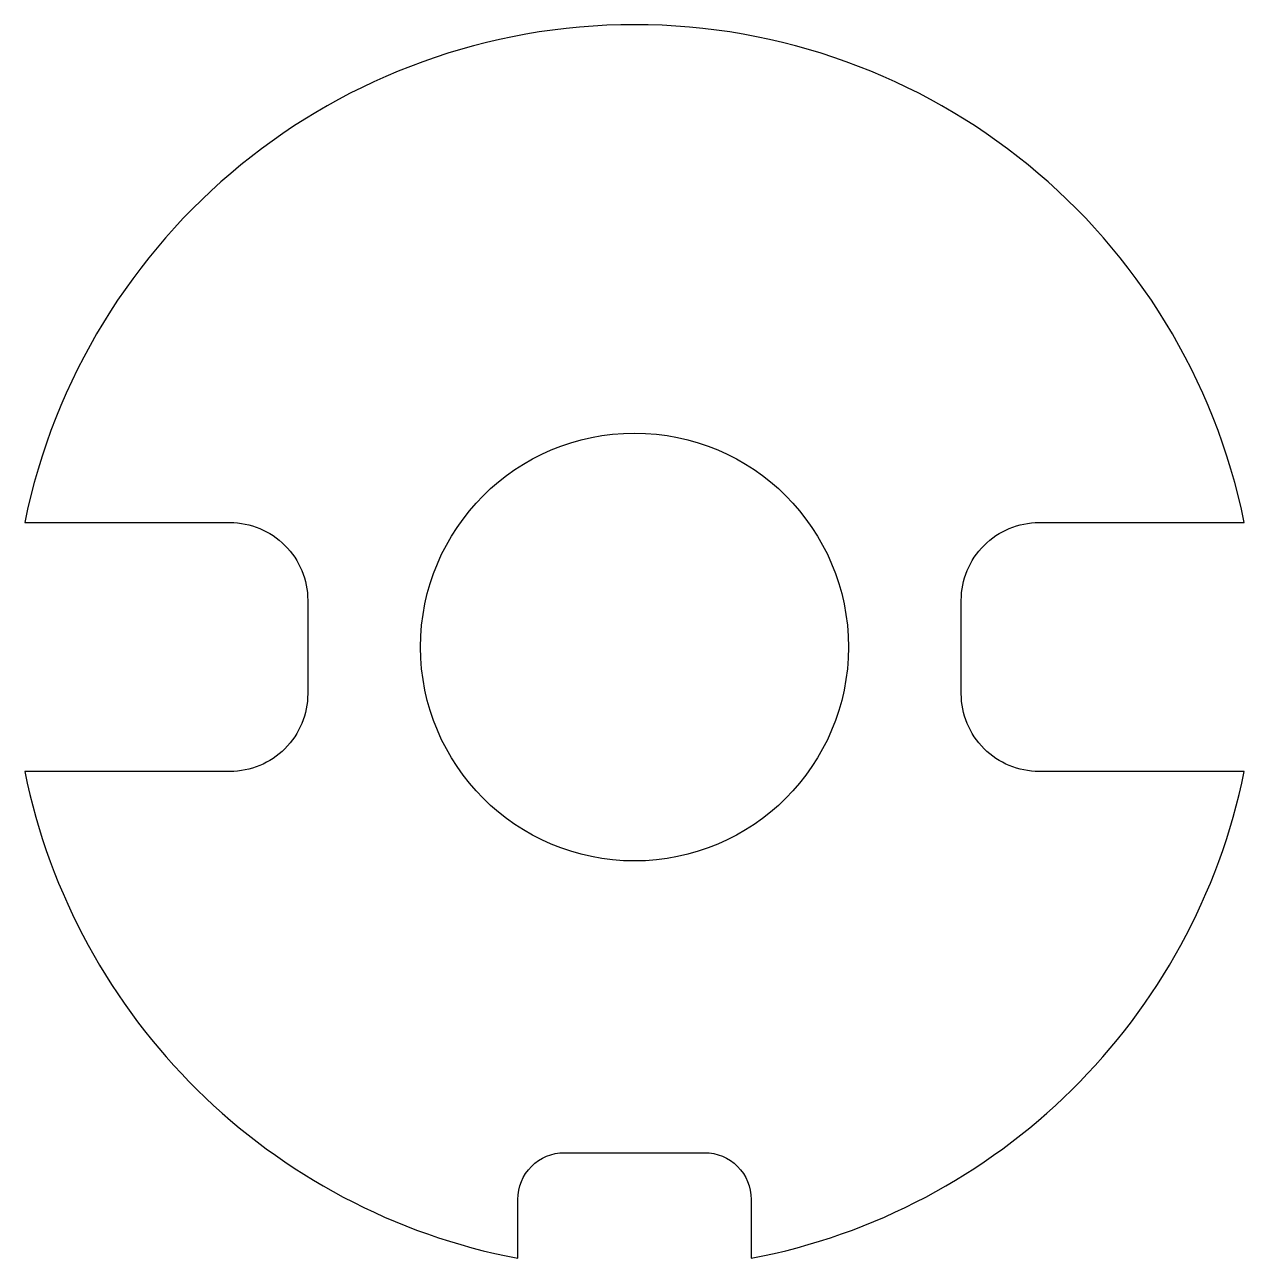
# Model space of a CAD drawing. Header units: millimetres. Extents: x -7.8 to 7.8, y -7.9 to 8.
import ezdxf

# ---------------------------------------------------------------- set-up
doc = ezdxf.new("R2010")
doc.units = ezdxf.units.MM
doc.layers.get('0').update_dxf_attribs({"linetype": 'CONTINUOUS'})

msp = doc.modelspace()

# ---------------------------------------------------------------- linework, layer by layer
msp.add_lwpolyline([(-4.2, 0.6), (-4.2, -0.6, -0.414214), (-5.2, -1.6), (-7.838, -1.6, 0.304091), (-1.5, -7.858), (-1.5, -7.1, -0.414214), (-0.9, -6.5), (0.9, -6.5, -0.414214), (1.5, -7.1), (1.5, -7.858, 0.304091), (7.838, -1.6), (5.2, -1.6, -0.414214), (4.2, -0.6), (4.2, 0.6, -0.414214), (5.2, 1.6), (7.838, 1.6, 0.816497), (-7.838, 1.6), (-5.2, 1.6, -0.414214)], format="xyb", close=True)
msp.add_circle((0, 0), 2.75)

doc.saveas('drawing.dxf')
